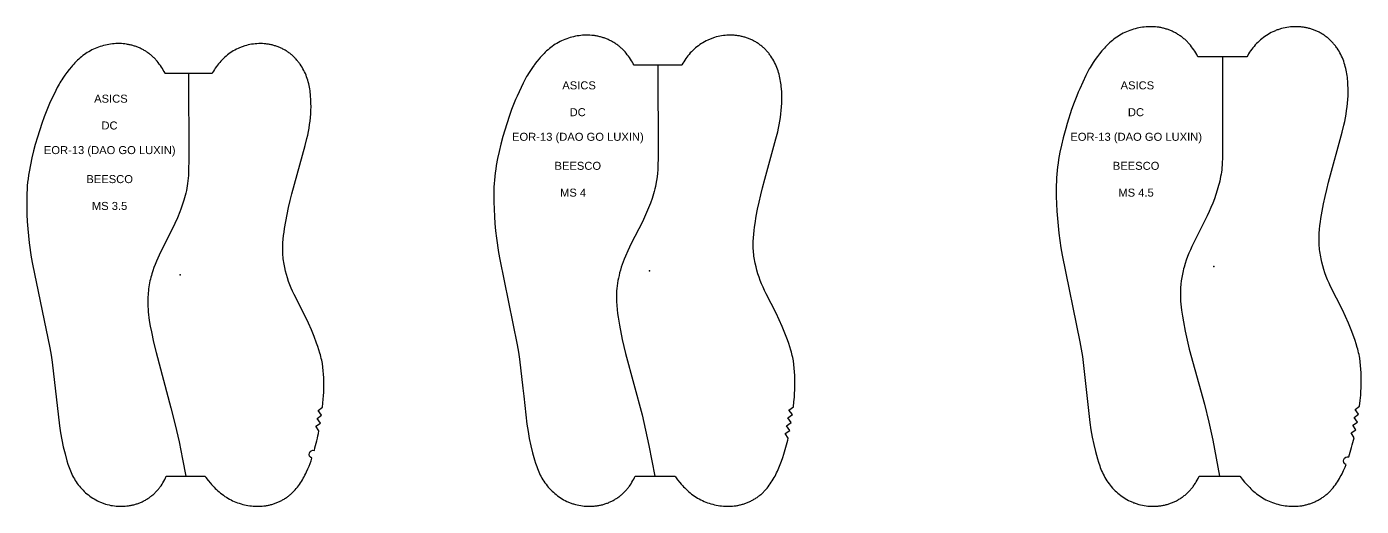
# Model space of a CAD drawing. Extents: x -897 to 5208, y 4 to 324.
# Drawn here: x -897 to -230, y 4 to 244 of the extents above; entities that cross this region are included whole.
import ezdxf

# ---------------------------------------------------------------- set-up
doc = ezdxf.new("R2010")
doc.units = 0
doc.layers.add('CK_LEVEL_1', color=7, linetype='CONTINUOUS')
doc.layers.add('DEFAULT', color=7, linetype='CONTINUOUS')
doc.styles.add('ARIAL_REGULAR', font='txt')

msp = doc.modelspace()

# ---------------------------------------------------------------- linework, layer by layer
at = {"layer": 'DEFAULT'}
for points in [[(-236.12, 28.65, 0.011144), (-233.42, 38.27), (-234.94, 40.65), (-232.57, 42.18), (-234.17, 44.51), (-231.85, 46.12), (-233.52, 48.39), (-231.25, 50.07), (-232.97, 52.31), (-230.73, 54.04), (-230.42, 56.82), (-230.17, 59.6), (-230.05, 61.45), (-229.96, 63.29), (-229.91, 65.14), (-229.89, 66.98), (-229.91, 68.83), (-229.97, 70.68), (-230.07, 72.52), (-230.22, 74.36), (-230.43, 76.19), (-230.7, 78.02), (-230.86, 78.93), (-231.03, 79.84), (-231.23, 80.74), (-231.44, 81.64), (-231.67, 82.53), (-231.91, 83.42), (-232.45, 85.19), (-233.03, 86.94), (-233.65, 88.68), (-234.96, 92.13), (-236.35, 95.55), (-237.81, 98.95), (-239.37, 102.29), (-245.25, 113.8), (-246.02, 115.48), (-246.75, 117.18), (-247.43, 118.89), (-248.05, 120.63), (-248.62, 122.39), (-249.14, 124.16), (-249.6, 125.95), (-250, 127.75), (-250.18, 128.66), (-250.34, 129.57), (-250.49, 130.48), (-250.61, 131.39), (-250.73, 132.31), (-250.82, 133.23), (-250.89, 134.15), (-250.95, 135.07), (-250.99, 135.99), (-251, 136.91), (-251, 137.84), (-250.98, 138.76), (-250.89, 140.6), (-250.74, 142.44), (-250.55, 144.28), (-250.31, 146.11), (-250.05, 147.94), (-249.44, 151.58), (-248.76, 155.21), (-248.01, 158.83), (-247.19, 162.43), (-246.31, 166.01), (-239.47, 190.95), (-238.57, 194.53), (-238.17, 196.33), (-237.82, 198.14), (-237.5, 199.96), (-237.22, 201.79), (-236.98, 203.62), (-236.78, 205.45), (-236.63, 207.29), (-236.53, 209.14), (-236.48, 210.98), (-236.49, 212.83), (-236.56, 214.67), (-236.68, 216.52), (-236.77, 217.44), (-236.87, 218.35), (-236.98, 219.27), (-237.12, 220.18), (-237.28, 221.09), (-237.45, 222), (-237.65, 222.9), (-237.88, 223.8), (-238.12, 224.68), (-238.4, 225.57), (-238.7, 226.44), (-239.02, 227.3), (-239.37, 228.16), (-239.75, 229), (-240.15, 229.83), (-240.58, 230.65), (-241.04, 231.45), (-241.52, 232.24), (-242.03, 233.01), (-242.29, 233.39), (-242.57, 233.76), (-242.84, 234.13), (-243.13, 234.49), (-243.42, 234.85), (-243.72, 235.2), (-244.02, 235.55), (-244.33, 235.89), (-244.65, 236.23), (-244.97, 236.56), (-245.3, 236.88), (-245.63, 237.2), (-245.98, 237.51), (-246.32, 237.81), (-246.68, 238.11), (-247.03, 238.4), (-247.4, 238.69), (-247.77, 238.96), (-248.14, 239.23), (-248.52, 239.5), (-248.91, 239.75), (-249.3, 240), (-249.69, 240.24), (-250.09, 240.47), (-250.49, 240.7), (-250.9, 240.92), (-251.31, 241.12), (-251.72, 241.33), (-252.14, 241.52), (-252.57, 241.71), (-252.99, 241.88), (-253.42, 242.05), (-253.85, 242.21), (-254.29, 242.37), (-254.73, 242.51), (-255.17, 242.65), (-255.61, 242.78), (-256.06, 242.9), (-256.5, 243.01), (-256.95, 243.12), (-257.41, 243.21), (-257.86, 243.3), (-258.31, 243.38), (-258.77, 243.45), (-259.23, 243.51), (-259.68, 243.57), (-260.14, 243.62), (-260.6, 243.66), (-261.52, 243.71), (-262.45, 243.73), (-263.37, 243.72), (-264.29, 243.68), (-265.21, 243.61), (-266.13, 243.5), (-267.05, 243.37), (-267.95, 243.2), (-268.86, 243.01), (-269.75, 242.78), (-270.2, 242.65), (-270.64, 242.52), (-271.08, 242.38), (-271.51, 242.23), (-271.95, 242.08), (-272.38, 241.91), (-272.81, 241.74), (-273.23, 241.56), (-273.65, 241.37), (-274.07, 241.18), (-274.9, 240.77), (-275.71, 240.33), (-276.51, 239.86), (-277.29, 239.37), (-278.05, 238.85), (-278.8, 238.31), (-279.53, 237.74), (-280.24, 237.15), (-280.93, 236.54), (-281.6, 235.91), (-282.26, 235.26), (-282.89, 234.58), (-283.5, 233.89), (-284.08, 233.17), (-284.65, 232.44), (-285.19, 231.7), (-285.71, 230.93), (-286.21, 230.15), (-286.68, 229.36), (-287.03, 228.73), (-311.52, 228.73), (-311.7, 229.06), (-312.16, 229.87), (-312.64, 230.66), (-313.13, 231.44), (-313.64, 232.21), (-314.17, 232.97), (-314.72, 233.71), (-315.29, 234.43), (-315.89, 235.14), (-316.2, 235.48), (-316.51, 235.82), (-316.83, 236.15), (-317.15, 236.48), (-317.48, 236.8), (-317.82, 237.12), (-318.16, 237.42), (-318.51, 237.72), (-318.87, 238.02), (-319.23, 238.31), (-319.6, 238.59), (-319.97, 238.86), (-320.34, 239.13), (-320.72, 239.39), (-321.11, 239.65), (-321.5, 239.89), (-321.89, 240.13), (-322.29, 240.36), (-322.7, 240.59), (-323.11, 240.81), (-323.52, 241.02), (-323.93, 241.22), (-324.35, 241.42), (-324.77, 241.6), (-325.2, 241.78), (-325.63, 241.96), (-326.06, 242.12), (-326.49, 242.28), (-326.93, 242.43), (-327.37, 242.57), (-327.81, 242.7), (-328.25, 242.83), (-328.7, 242.94), (-329.15, 243.05), (-329.6, 243.15), (-330.05, 243.25), (-330.5, 243.33), (-330.96, 243.41), (-331.41, 243.48), (-331.87, 243.54), (-332.79, 243.63), (-333.71, 243.7), (-334.63, 243.73), (-335.56, 243.73), (-336.48, 243.71), (-337.4, 243.65), (-338.32, 243.56), (-339.24, 243.45), (-340.15, 243.31), (-341.06, 243.14), (-341.96, 242.94), (-342.85, 242.72), (-343.74, 242.47), (-344.62, 242.19), (-345.5, 241.89), (-346.36, 241.56), (-347.22, 241.21), (-348.06, 240.83), (-348.89, 240.43), (-349.7, 239.99), (-350.51, 239.54), (-351.29, 239.05), (-352.06, 238.55), (-352.81, 238.01), (-353.55, 237.46), (-354.27, 236.88), (-354.97, 236.28), (-355.66, 235.67), (-356.33, 235.03), (-356.99, 234.39), (-357.64, 233.72), (-358.27, 233.05), (-358.88, 232.36), (-359.49, 231.67), (-360.66, 230.24), (-361.79, 228.78), (-362.87, 227.28), (-363.91, 225.75), (-364.9, 224.19), (-365.37, 223.4), (-365.83, 222.6), (-366.7, 220.97), (-367.52, 219.32), (-370.63, 212.62), (-371.38, 210.93), (-372.1, 209.23), (-372.78, 207.51), (-373.42, 205.78), (-374.63, 202.3), (-376.88, 195.26), (-377.6, 192.78), (-378.85, 188.14), (-379.72, 184.55), (-380.49, 180.94), (-381.16, 177.31), (-381.44, 175.48), (-381.69, 173.65), (-381.9, 171.82), (-382.07, 169.98), (-382.2, 168.14), (-382.29, 166.3), (-382.35, 164.45), (-382.38, 162.6), (-382.35, 158.91), (-382.23, 155.22), (-382.04, 151.53), (-381.78, 147.85), (-381.45, 144.17), (-381.03, 140.5), (-380, 133.19), (-379.4, 129.55), (-370.5, 86.13), (-369.86, 82.5), (-369.29, 78.85), (-365.57, 45.82), (-365.03, 42.17), (-364.38, 38.53), (-363.61, 34.92), (-362.74, 31.34), (-361.75, 27.77), (-361.22, 26.01), (-360.63, 24.25), (-360.32, 23.38), (-359.99, 22.52), (-359.64, 21.67), (-359.26, 20.83), (-358.86, 20), (-358.44, 19.18), (-357.99, 18.37), (-357.52, 17.58), (-357.02, 16.8), (-356.5, 16.04), (-355.96, 15.29), (-355.39, 14.56), (-354.81, 13.85), (-354.2, 13.15), (-353.57, 12.48), (-352.91, 11.82), (-352.24, 11.19), (-351.55, 10.58), (-350.84, 9.99), (-350.11, 9.42), (-349.36, 8.88), (-348.6, 8.36), (-347.82, 7.87), (-347.02, 7.4), (-346.21, 6.96), (-345.38, 6.55), (-344.96, 6.36), (-344.54, 6.17), (-344.12, 5.99), (-343.69, 5.82), (-343.26, 5.66), (-342.82, 5.5), (-342.39, 5.35), (-341.95, 5.21), (-341.51, 5.08), (-341.06, 4.95), (-340.17, 4.72), (-339.27, 4.53), (-338.36, 4.36), (-337.44, 4.23), (-336.53, 4.12), (-335.6, 4.05), (-334.68, 4.01), (-333.76, 4), (-332.84, 4.02), (-331.91, 4.08), (-331.45, 4.12), (-330.99, 4.16), (-330.54, 4.22), (-330.08, 4.28), (-329.62, 4.35), (-329.17, 4.43), (-328.72, 4.52), (-328.26, 4.62), (-327.81, 4.72), (-327.37, 4.83), (-326.92, 4.95), (-326.48, 5.08), (-326.04, 5.22), (-325.6, 5.37), (-325.16, 5.52), (-324.73, 5.68), (-324.3, 5.85), (-323.88, 6.03), (-323.45, 6.21), (-323.03, 6.41), (-322.62, 6.61), (-322.21, 6.82), (-321.8, 7.03), (-321.4, 7.26), (-321, 7.49), (-320.61, 7.73), (-320.22, 7.98), (-319.83, 8.24), (-319.45, 8.5), (-319.08, 8.77), (-318.71, 9.05), (-318.34, 9.33), (-317.99, 9.62), (-317.63, 9.92), (-317.29, 10.22), (-316.95, 10.53), (-316.61, 10.85), (-316.28, 11.18), (-315.96, 11.5), (-315.64, 11.84), (-315.33, 12.18), (-315.03, 12.53), (-314.73, 12.88), (-314.44, 13.24), (-314.15, 13.6), (-313.88, 13.97), (-313.6, 14.35), (-313.34, 14.72), (-312.83, 15.49), (-312.35, 16.28), (-311.89, 17.08), (-311.46, 17.9), (-311.06, 18.73), (-310.94, 19), (-290.51, 19), (-290.48, 18.96), (-289.35, 17.49), (-288.18, 16.07), (-287.57, 15.37), (-286.96, 14.68), (-286.33, 14.01), (-285.68, 13.35), (-285.02, 12.7), (-284.35, 12.07), (-283.66, 11.45), (-282.96, 10.85), (-282.24, 10.28), (-281.5, 9.72), (-280.75, 9.19), (-279.98, 8.68), (-279.2, 8.19), (-278.39, 7.74), (-277.58, 7.31), (-276.75, 6.9), (-275.91, 6.52), (-275.05, 6.17), (-274.19, 5.84), (-273.31, 5.54), (-272.43, 5.26), (-271.54, 5.01), (-270.65, 4.79), (-269.75, 4.59), (-268.84, 4.42), (-267.93, 4.28), (-267.01, 4.17), (-266.09, 4.08), (-265.17, 4.03), (-264.25, 4), (-263.32, 4), (-262.4, 4.04), (-261.48, 4.1), (-260.56, 4.2), (-260.1, 4.26), (-259.65, 4.32), (-259.19, 4.4), (-258.74, 4.49), (-258.29, 4.58), (-257.84, 4.68), (-257.39, 4.79), (-256.94, 4.9), (-256.5, 5.03), (-256.06, 5.16), (-255.62, 5.3), (-255.18, 5.45), (-254.75, 5.61), (-254.31, 5.78), (-253.89, 5.95), (-253.46, 6.13), (-253.04, 6.32), (-252.62, 6.51), (-252.21, 6.71), (-251.79, 6.92), (-251.39, 7.14), (-250.98, 7.37), (-250.58, 7.6), (-250.19, 7.84), (-249.8, 8.09), (-249.41, 8.34), (-249.03, 8.6), (-248.66, 8.87), (-248.28, 9.14), (-247.92, 9.43), (-247.56, 9.71), (-247.2, 10.01), (-246.85, 10.31), (-246.51, 10.62), (-246.17, 10.93), (-245.84, 11.25), (-245.52, 11.58), (-245.2, 11.91), (-244.89, 12.25), (-244.58, 12.59), (-243.98, 13.3), (-243.41, 14.02), (-242.86, 14.76), (-242.33, 15.52), (-241.82, 16.29), (-241.32, 17.07), (-240.85, 17.87), (-240.39, 18.67), (-239.95, 19.48), (-239.53, 20.3), (-239.12, 21.13), (-238.73, 21.96), (-237.99, 23.65), (-237.48, 24.89, -0.986495)], [(-754.25, 28.14, -0.990286), (-753.07, 31.96, 0.010952), (-750.75, 41.68), (-752.36, 43.99), (-750.06, 45.62), (-751.73, 47.89), (-749.48, 49.58), (-751.2, 51.81), (-748.98, 53.55), (-748.77, 55.52), (-748.59, 57.5), (-748.47, 59.28), (-748.38, 61.06), (-748.33, 62.85), (-748.31, 64.63), (-748.32, 66.42), (-748.38, 68.2), (-748.47, 69.98), (-748.62, 71.76), (-748.82, 73.53), (-749.08, 75.3), (-749.23, 76.18), (-749.4, 77.06), (-749.59, 77.93), (-749.79, 78.8), (-750.01, 79.66), (-750.25, 80.52), (-750.77, 82.23), (-751.33, 83.92), (-751.93, 85.6), (-753.21, 88.94), (-754.56, 92.24), (-755.98, 95.51), (-757.49, 98.74), (-763.22, 109.85), (-763.98, 111.46), (-764.69, 113.1), (-765.35, 114.75), (-765.96, 116.43), (-766.51, 118.13), (-767.02, 119.84), (-767.47, 121.56), (-767.87, 123.3), (-768.04, 124.18), (-768.2, 125.06), (-768.35, 125.94), (-768.47, 126.82), (-768.58, 127.71), (-768.68, 128.59), (-768.75, 129.48), (-768.81, 130.37), (-768.84, 131.26), (-768.86, 132.16), (-768.86, 133.05), (-768.84, 133.94), (-768.76, 135.72), (-768.62, 137.5), (-768.43, 139.28), (-768.2, 141.05), (-767.94, 142.81), (-767.35, 146.33), (-766.69, 149.84), (-765.96, 153.33), (-765.16, 156.81), (-764.3, 160.27), (-757.64, 184.35), (-756.77, 187.81), (-756.38, 189.55), (-756.03, 191.3), (-755.72, 193.06), (-755.45, 194.83), (-755.22, 196.59), (-755.03, 198.37), (-754.88, 200.15), (-754.78, 201.93), (-754.74, 203.71), (-754.75, 205.5), (-754.81, 207.28), (-754.93, 209.06), (-755.02, 209.95), (-755.12, 210.84), (-755.23, 211.72), (-755.37, 212.6), (-755.52, 213.48), (-755.69, 214.36), (-755.89, 215.23), (-756.11, 216.09), (-756.35, 216.95), (-756.62, 217.8), (-756.91, 218.64), (-757.23, 219.48), (-757.57, 220.3), (-757.94, 221.11), (-758.33, 221.91), (-758.75, 222.7), (-759.2, 223.47), (-759.67, 224.23), (-760.17, 224.97), (-760.43, 225.34), (-760.69, 225.7), (-760.96, 226.05), (-761.24, 226.4), (-761.52, 226.74), (-761.81, 227.08), (-762.11, 227.42), (-762.41, 227.74), (-762.72, 228.07), (-763.03, 228.38), (-763.35, 228.69), (-763.68, 229), (-764.01, 229.3), (-764.35, 229.59), (-764.69, 229.88), (-765.04, 230.15), (-765.39, 230.43), (-765.75, 230.69), (-766.11, 230.95), (-766.48, 231.2), (-766.85, 231.45), (-767.23, 231.69), (-767.61, 231.92), (-768, 232.14), (-768.39, 232.36), (-768.78, 232.57), (-769.18, 232.77), (-769.58, 232.96), (-769.99, 233.14), (-770.4, 233.32), (-770.81, 233.49), (-771.23, 233.66), (-771.64, 233.81), (-772.07, 233.96), (-772.49, 234.1), (-772.92, 234.23), (-773.34, 234.35), (-773.78, 234.47), (-774.21, 234.58), (-774.64, 234.68), (-775.08, 234.77), (-775.52, 234.85), (-775.96, 234.93), (-776.4, 235), (-776.84, 235.06), (-777.28, 235.12), (-778.17, 235.2), (-779.06, 235.25), (-779.95, 235.28), (-780.84, 235.27), (-781.74, 235.23), (-782.63, 235.16), (-783.51, 235.07), (-784.4, 234.94), (-785.28, 234.79), (-786.15, 234.6), (-787.01, 234.39), (-787.87, 234.14), (-788.3, 234.01), (-788.72, 233.87), (-789.14, 233.72), (-789.56, 233.57), (-789.97, 233.4), (-790.39, 233.23), (-791.2, 232.87), (-792, 232.48), (-792.79, 232.06), (-793.57, 231.62), (-794.33, 231.15), (-795.07, 230.66), (-795.8, 230.14), (-796.51, 229.6), (-797.2, 229.04), (-797.87, 228.45), (-798.53, 227.85), (-799.17, 227.22), (-799.78, 226.58), (-800.38, 225.91), (-800.95, 225.23), (-801.51, 224.53), (-802.04, 223.81), (-802.55, 223.08), (-803.03, 222.33), (-803.5, 221.57), (-803.94, 220.8), (-804.21, 220.28), (-827.56, 220.28), (-827.69, 220.51), (-828.12, 221.29), (-828.57, 222.06), (-829.03, 222.82), (-829.52, 223.58), (-830.02, 224.31), (-830.54, 225.04), (-831.08, 225.75), (-831.64, 226.44), (-832.22, 227.12), (-832.52, 227.45), (-832.83, 227.77), (-833.14, 228.09), (-833.46, 228.4), (-833.78, 228.71), (-834.11, 229.01), (-834.45, 229.3), (-834.79, 229.59), (-835.13, 229.87), (-835.48, 230.14), (-835.84, 230.41), (-836.2, 230.67), (-836.57, 230.93), (-836.94, 231.18), (-837.31, 231.42), (-837.69, 231.65), (-838.08, 231.88), (-838.47, 232.1), (-838.86, 232.32), (-839.25, 232.52), (-839.65, 232.72), (-840.06, 232.92), (-840.46, 233.1), (-840.87, 233.28), (-841.28, 233.45), (-841.7, 233.61), (-842.12, 233.77), (-842.54, 233.92), (-842.96, 234.06), (-843.39, 234.19), (-843.81, 234.32), (-844.24, 234.43), (-844.68, 234.54), (-845.11, 234.65), (-845.55, 234.74), (-845.98, 234.83), (-846.42, 234.91), (-846.86, 234.98), (-847.75, 235.1), (-848.63, 235.19), (-849.52, 235.25), (-850.42, 235.27), (-851.31, 235.28), (-852.2, 235.25), (-853.09, 235.19), (-853.98, 235.11), (-854.86, 235), (-855.75, 234.86), (-856.62, 234.7), (-857.49, 234.51), (-858.36, 234.29), (-859.22, 234.05), (-860.07, 233.79), (-860.92, 233.5), (-861.75, 233.18), (-862.58, 232.85), (-863.39, 232.48), (-864.2, 232.09), (-864.99, 231.68), (-865.77, 231.24), (-866.53, 230.78), (-867.27, 230.29), (-868, 229.78), (-868.72, 229.25), (-869.41, 228.69), (-870.1, 228.12), (-870.77, 227.53), (-871.42, 226.92), (-872.06, 226.3), (-872.69, 225.66), (-873.3, 225.02), (-873.9, 224.36), (-874.49, 223.68), (-875.63, 222.31), (-876.73, 220.9), (-877.78, 219.46), (-878.8, 217.99), (-879.28, 217.25), (-879.76, 216.49), (-880.22, 215.73), (-880.66, 214.96), (-881.51, 213.39), (-882.31, 211.8), (-885.35, 205.33), (-886.08, 203.7), (-886.78, 202.06), (-887.44, 200.41), (-888.07, 198.74), (-889.25, 195.37), (-891.44, 188.58), (-892.53, 184.83), (-893.36, 181.7), (-894.21, 178.24), (-894.97, 174.75), (-895.62, 171.24), (-895.9, 169.48), (-896.14, 167.71), (-896.35, 165.94), (-896.51, 164.16), (-896.64, 162.38), (-896.73, 160.6), (-896.79, 158.82), (-896.82, 157.03), (-896.79, 153.46), (-896.68, 149.89), (-896.5, 146.33), (-896.24, 142.77), (-895.91, 139.22), (-895.5, 135.67), (-894.51, 128.6), (-893.91, 125.08), (-885.25, 83.15), (-884.63, 79.63), (-884.07, 76.11), (-880.45, 44.19), (-879.93, 40.66), (-879.28, 37.15), (-878.53, 33.66), (-877.67, 30.2), (-876.71, 26.76), (-876.18, 25.06), (-875.61, 23.36), (-875.3, 22.53), (-874.97, 21.7), (-874.62, 20.88), (-874.26, 20.07), (-873.86, 19.27), (-873.44, 18.48), (-873, 17.7), (-872.54, 16.94), (-872.05, 16.19), (-871.54, 15.46), (-871.01, 14.74), (-870.46, 14.04), (-869.88, 13.36), (-869.29, 12.7), (-868.67, 12.05), (-868.04, 11.43), (-867.38, 10.82), (-866.71, 10.24), (-866.01, 9.67), (-865.3, 9.13), (-864.58, 8.62), (-863.83, 8.12), (-863.07, 7.66), (-862.3, 7.21), (-861.51, 6.79), (-860.71, 6.4), (-859.89, 6.04), (-859.48, 5.87), (-859.07, 5.71), (-858.65, 5.55), (-858.23, 5.41), (-857.8, 5.27), (-857.38, 5.13), (-856.52, 4.89), (-855.65, 4.67), (-854.78, 4.49), (-853.9, 4.33), (-853.02, 4.21), (-852.13, 4.11), (-851.24, 4.04), (-850.35, 4.01), (-849.46, 4), (-848.57, 4.02), (-847.68, 4.08), (-846.79, 4.16), (-846.34, 4.21), (-845.9, 4.28), (-845.46, 4.34), (-845.02, 4.42), (-844.58, 4.51), (-844.15, 4.6), (-843.71, 4.7), (-843.28, 4.81), (-842.85, 4.92), (-842.42, 5.05), (-842, 5.18), (-841.57, 5.32), (-841.15, 5.47), (-840.73, 5.62), (-840.32, 5.78), (-839.9, 5.95), (-839.5, 6.13), (-839.09, 6.32), (-838.69, 6.51), (-838.29, 6.71), (-837.9, 6.92), (-837.5, 7.13), (-837.12, 7.36), (-836.74, 7.59), (-836.36, 7.83), (-835.99, 8.07), (-835.62, 8.32), (-835.26, 8.58), (-834.9, 8.85), (-834.54, 9.12), (-834.2, 9.4), (-833.85, 9.69), (-833.52, 9.98), (-833.18, 10.28), (-832.86, 10.58), (-832.54, 10.89), (-832.22, 11.21), (-831.92, 11.53), (-831.61, 11.86), (-831.32, 12.19), (-831.03, 12.53), (-830.75, 12.88), (-830.47, 13.23), (-830.2, 13.58), (-829.93, 13.94), (-829.67, 14.3), (-829.18, 15.04), (-828.71, 15.8), (-828.26, 16.57), (-827.84, 17.36), (-827.45, 18.16), (-827.08, 18.97), (-827.07, 19), (-807.68, 19), (-807.22, 18.37), (-806.12, 16.96), (-804.98, 15.59), (-804.4, 14.92), (-803.8, 14.26), (-803.18, 13.61), (-802.56, 12.98), (-801.92, 12.35), (-801.26, 11.75), (-800.59, 11.16), (-799.91, 10.58), (-799.21, 10.03), (-798.5, 9.49), (-797.77, 8.98), (-797.02, 8.5), (-796.26, 8.03), (-795.48, 7.59), (-794.69, 7.18), (-793.89, 6.79), (-793.07, 6.43), (-792.25, 6.09), (-791.41, 5.78), (-790.57, 5.49), (-789.71, 5.22), (-788.85, 4.98), (-787.99, 4.77), (-787.12, 4.58), (-786.24, 4.41), (-785.36, 4.28), (-784.47, 4.17), (-783.58, 4.08), (-782.69, 4.03), (-781.8, 4), (-780.91, 4), (-780.02, 4.03), (-779.13, 4.09), (-778.24, 4.18), (-777.36, 4.3), (-776.92, 4.37), (-776.48, 4.45), (-776.04, 4.53), (-775.6, 4.63), (-775.17, 4.73), (-774.74, 4.84), (-774.31, 4.96), (-773.88, 5.09), (-773.46, 5.22), (-773.03, 5.36), (-772.61, 5.51), (-772.19, 5.66), (-771.78, 5.83), (-771.37, 6), (-770.96, 6.17), (-770.55, 6.36), (-770.15, 6.55), (-769.75, 6.75), (-769.35, 6.96), (-768.96, 7.17), (-768.57, 7.39), (-768.19, 7.62), (-767.81, 7.86), (-767.43, 8.1), (-767.06, 8.35), (-766.7, 8.6), (-766.33, 8.86), (-765.98, 9.13), (-765.63, 9.41), (-765.28, 9.69), (-764.94, 9.97), (-764.6, 10.27), (-764.27, 10.57), (-763.95, 10.87), (-763.63, 11.19), (-763.32, 11.5), (-763.02, 11.83), (-762.72, 12.16), (-762.13, 12.83), (-761.57, 13.52), (-761.03, 14.23), (-760.51, 14.96), (-760.01, 15.7), (-759.53, 16.45), (-759.06, 17.21), (-758.61, 17.99), (-758.18, 18.77), (-757.77, 19.56), (-757.37, 20.35), (-756.98, 21.16), (-756.25, 22.79), (-755.71, 24.11), (-755.2, 25.44), (-754.71, 26.78)]]:
    msp.add_lwpolyline(points, format="xyb", close=True, dxfattribs=at)
msp.add_lwpolyline([(-533.77, 135.45), (-533.75, 136.35), (-533.66, 138.16), (-533.51, 139.98), (-533.32, 141.78), (-533.09, 143.58), (-532.83, 145.38), (-532.23, 148.96), (-531.56, 152.53), (-530.83, 156.08), (-530.02, 159.62), (-529.14, 163.15), (-527.92, 167.6), (-522.4, 187.66), (-521.52, 191.17), (-521.13, 192.95), (-520.77, 194.73), (-520.46, 196.52), (-520.19, 198.31), (-519.95, 200.11), (-519.75, 201.92), (-519.6, 203.73), (-519.51, 205.54), (-519.46, 207.35), (-519.47, 209.17), (-519.54, 210.98), (-519.66, 212.79), (-519.74, 213.7), (-519.84, 214.6), (-519.96, 215.5), (-520.1, 216.4), (-520.25, 217.3), (-520.43, 218.19), (-520.63, 219.07), (-520.85, 219.95), (-521.09, 220.82), (-521.36, 221.69), (-521.66, 222.55), (-521.98, 223.4), (-522.33, 224.24), (-522.7, 225.06), (-523.1, 225.88), (-523.52, 226.68), (-523.97, 227.47), (-524.45, 228.24), (-524.96, 229), (-525.22, 229.37), (-525.49, 229.73), (-525.76, 230.09), (-526.04, 230.45), (-526.33, 230.8), (-526.62, 231.15), (-526.92, 231.49), (-527.23, 231.82), (-527.54, 232.15), (-527.86, 232.48), (-528.18, 232.79), (-528.51, 233.1), (-528.85, 233.41), (-529.19, 233.71), (-529.54, 234), (-529.89, 234.28), (-530.25, 234.56), (-530.62, 234.83), (-530.99, 235.1), (-531.36, 235.35), (-531.74, 235.6), (-532.12, 235.85), (-532.51, 236.08), (-532.9, 236.31), (-533.3, 236.53), (-533.7, 236.74), (-534.1, 236.95), (-534.51, 237.15), (-534.92, 237.34), (-535.34, 237.52), (-535.76, 237.69), (-536.18, 237.86), (-536.61, 238.01), (-537.04, 238.16), (-537.47, 238.31), (-537.9, 238.44), (-538.34, 238.57), (-538.77, 238.69), (-539.21, 238.8), (-539.66, 238.9), (-540.1, 238.99), (-540.55, 239.08), (-540.99, 239.16), (-541.44, 239.23), (-541.89, 239.29), (-542.34, 239.34), (-542.79, 239.39), (-543.25, 239.43), (-544.15, 239.48), (-545.06, 239.5), (-545.97, 239.5), (-546.87, 239.46), (-547.78, 239.39), (-548.68, 239.29), (-549.58, 239.16), (-550.47, 238.99), (-551.36, 238.8), (-552.24, 238.58), (-553.11, 238.33), (-553.55, 238.19), (-553.98, 238.05), (-554.4, 237.9), (-554.83, 237.74), (-555.25, 237.57), (-555.67, 237.39), (-556.08, 237.21), (-556.5, 237.02), (-557.31, 236.62), (-558.11, 236.19), (-558.9, 235.74), (-559.67, 235.26), (-560.42, 234.75), (-561.16, 234.22), (-561.88, 233.67), (-562.58, 233.09), (-563.26, 232.49), (-563.92, 231.88), (-564.57, 231.24), (-565.19, 230.58), (-565.79, 229.9), (-566.37, 229.2), (-566.93, 228.48), (-567.47, 227.75), (-567.98, 227), (-568.48, 226.24), (-568.94, 225.46), (-569.39, 224.67), (-569.47, 224.5), (-593.32, 224.5), (-593.68, 225.17), (-594.14, 225.96), (-594.61, 226.74), (-595.09, 227.5), (-595.6, 228.26), (-596.13, 229), (-596.67, 229.73), (-597.24, 230.43), (-597.83, 231.12), (-598.13, 231.46), (-598.44, 231.79), (-598.76, 232.12), (-599.08, 232.44), (-599.4, 232.75), (-599.74, 233.06), (-600.08, 233.36), (-600.42, 233.65), (-600.77, 233.94), (-601.13, 234.22), (-601.49, 234.5), (-601.85, 234.77), (-602.23, 235.03), (-602.6, 235.28), (-602.98, 235.53), (-603.37, 235.77), (-603.76, 236), (-604.15, 236.23), (-604.55, 236.45), (-604.95, 236.66), (-605.36, 236.87), (-605.76, 237.07), (-606.18, 237.26), (-606.59, 237.44), (-607.01, 237.61), (-607.43, 237.78), (-607.86, 237.94), (-608.28, 238.1), (-608.71, 238.24), (-609.15, 238.38), (-609.58, 238.51), (-610.02, 238.63), (-610.46, 238.74), (-610.9, 238.85), (-611.34, 238.95), (-611.79, 239.04), (-612.23, 239.12), (-612.68, 239.19), (-613.13, 239.26), (-613.58, 239.32), (-614.48, 239.41), (-615.39, 239.47), (-616.29, 239.5), (-617.2, 239.5), (-618.11, 239.48), (-619.02, 239.42), (-619.92, 239.34), (-620.82, 239.23), (-621.72, 239.09), (-622.61, 238.92), (-623.5, 238.73), (-624.38, 238.51), (-625.25, 238.26), (-626.12, 237.99), (-626.98, 237.7), (-627.83, 237.38), (-628.67, 237.03), (-629.5, 236.66), (-630.31, 236.26), (-631.12, 235.84), (-631.91, 235.39), (-632.68, 234.92), (-633.44, 234.42), (-634.18, 233.9), (-634.9, 233.36), (-635.61, 232.79), (-636.31, 232.21), (-636.98, 231.6), (-637.65, 230.98), (-638.3, 230.35), (-638.93, 229.7), (-639.56, 229.04), (-640.17, 228.37), (-640.76, 227.68), (-641.92, 226.28), (-643.03, 224.85), (-643.28, 224.5), (-644.1, 223.38), (-645.13, 221.88), (-646.1, 220.35), (-646.57, 219.57), (-647.02, 218.79), (-647.88, 217.19), (-648.38, 216.18), (-648.69, 215.57), (-651.77, 208.98), (-652.51, 207.33), (-653.22, 205.66), (-653.89, 203.97), (-654.52, 202.27), (-655.72, 198.84), (-657.94, 191.93), (-658.85, 188.81), (-659.89, 184.93), (-660.75, 181.41), (-661.51, 177.86), (-662.17, 174.29), (-662.46, 172.49), (-662.7, 170.69), (-662.91, 168.89), (-663.08, 167.08), (-663.21, 165.27), (-663.3, 163.46), (-663.36, 161.64), (-663.38, 159.83), (-663.36, 156.2), (-663.25, 152.57), (-663.06, 148.94), (-662.81, 145.32), (-662.47, 141.71), (-662.06, 138.1), (-661.05, 130.91), (-660.45, 127.33), (-651.68, 84.65), (-651.05, 81.07), (-650.49, 77.49), (-648.84, 63.06), (-648.38, 58.99), (-646.83, 45.01), (-646.3, 41.42), (-645.65, 37.85), (-644.89, 34.3), (-644.03, 30.77), (-643.05, 27.28), (-642.52, 25.54), (-641.94, 23.82), (-641.63, 22.96), (-641.3, 22.12), (-640.95, 21.28), (-640.58, 20.46), (-640.19, 19.64), (-639.85, 19), (-639.76, 18.84), (-639.32, 18.04), (-638.85, 17.27), (-638.36, 16.5), (-637.85, 15.75), (-637.31, 15.02), (-636.75, 14.31), (-636.17, 13.61), (-635.57, 12.93), (-634.95, 12.27), (-634.3, 11.63), (-633.64, 11.01), (-632.96, 10.41), (-632.25, 9.84), (-631.53, 9.28), (-630.8, 8.75), (-630.04, 8.25), (-629.27, 7.77), (-628.49, 7.31), (-627.69, 6.88), (-626.87, 6.48), (-626.46, 6.29), (-626.04, 6.11), (-625.63, 5.94), (-625.2, 5.77), (-624.78, 5.61), (-624.35, 5.46), (-623.92, 5.31), (-623.49, 5.17), (-622.62, 4.92), (-621.74, 4.7), (-620.85, 4.51), (-619.96, 4.35), (-619.06, 4.22), (-618.16, 4.12), (-617.25, 4.05), (-616.34, 4.01), (-615.44, 4), (-614.53, 4.02), (-613.62, 4.08), (-613.17, 4.11), (-612.72, 4.16), (-612.27, 4.21), (-611.82, 4.28), (-611.37, 4.35), (-610.92, 4.43), (-610.48, 4.51), (-610.03, 4.61), (-609.59, 4.71), (-609.15, 4.82), (-608.71, 4.94), (-608.28, 5.06), (-607.84, 5.2), (-607.41, 5.34), (-606.98, 5.49), (-606.56, 5.65), (-606.14, 5.81), (-605.72, 5.99), (-605.3, 6.17), (-604.89, 6.36), (-604.48, 6.56), (-604.08, 6.76), (-603.68, 6.97), (-603.28, 7.19), (-602.89, 7.42), (-602.5, 7.66), (-602.11, 7.9), (-601.74, 8.15), (-601.36, 8.41), (-600.99, 8.67), (-600.63, 8.94), (-600.27, 9.22), (-599.92, 9.51), (-599.57, 9.8), (-599.23, 10.1), (-598.89, 10.4), (-598.56, 10.71), (-598.24, 11.03), (-597.92, 11.35), (-597.6, 11.68), (-597.3, 12.02), (-597, 12.36), (-596.71, 12.7), (-596.42, 13.05), (-596.14, 13.41), (-595.86, 13.77), (-595.59, 14.14), (-595.33, 14.51), (-594.83, 15.26), (-594.35, 16.04), (-593.9, 16.82), (-593.47, 17.63), (-593.08, 18.44), (-592.82, 19), (-572.9, 19), (-572.65, 18.66), (-571.54, 17.22), (-570.38, 15.82), (-569.79, 15.14), (-569.18, 14.47), (-568.56, 13.8), (-567.92, 13.16), (-567.27, 12.52), (-566.61, 11.9), (-565.93, 11.3), (-565.24, 10.71), (-564.53, 10.15), (-563.8, 9.6), (-563.06, 9.08), (-562.3, 8.58), (-561.53, 8.11), (-560.74, 7.66), (-559.94, 7.24), (-559.12, 6.84), (-558.29, 6.47), (-557.45, 6.13), (-556.6, 5.81), (-555.74, 5.51), (-554.87, 5.24), (-554, 5), (-553.12, 4.78), (-552.23, 4.58), (-551.34, 4.42), (-550.44, 4.28), (-549.54, 4.17), (-548.64, 4.08), (-547.73, 4.03), (-546.83, 4), (-545.92, 4), (-545.01, 4.03), (-544.1, 4.1), (-543.2, 4.19), (-542.75, 4.25), (-542.3, 4.31), (-541.86, 4.39), (-541.41, 4.47), (-540.97, 4.56), (-540.52, 4.66), (-540.08, 4.76), (-539.64, 4.88), (-539.2, 5), (-538.77, 5.13), (-538.34, 5.26), (-537.91, 5.41), (-537.48, 5.56), (-537.06, 5.72), (-536.63, 5.89), (-536.21, 6.06), (-535.8, 6.25), (-535.39, 6.44), (-534.98, 6.64), (-534.57, 6.84), (-534.17, 7.05), (-533.77, 7.27), (-533.38, 7.5), (-532.99, 7.73), (-532.61, 7.97), (-532.22, 8.22), (-531.85, 8.48), (-531.48, 8.74), (-531.11, 9.01), (-530.75, 9.28), (-530.39, 9.56), (-530.04, 9.85), (-529.7, 10.15), (-529.36, 10.45), (-529.03, 10.75), (-528.7, 11.07), (-528.38, 11.39), (-528.06, 11.71), (-527.75, 12.04), (-527.45, 12.38), (-526.86, 13.07), (-526.29, 13.78), (-525.75, 14.5), (-525.22, 15.25), (-524.72, 16), (-524.23, 16.77), (-523.76, 17.55), (-523.31, 18.33), (-522.87, 19.13), (-522.45, 19.93), (-522.05, 20.75), (-521.66, 21.57), (-520.92, 23.23), (-520.24, 24.91), (-519.61, 26.61), (-519.02, 28.33), (-518.46, 30.05), (-517.44, 33.54), (-516.54, 37.05), (-516.31, 38.03), (-517.83, 40.4), (-515.47, 41.94), (-517.07, 44.26), (-514.77, 45.88), (-516.44, 48.15), (-514.18, 49.83), (-515.9, 52.07), (-513.67, 53.8), (-513.41, 56.18), (-513.2, 58.56), (-513.07, 60.37), (-512.99, 62.19), (-512.94, 64), (-512.92, 65.82), (-512.93, 67.63), (-512.99, 69.45), (-513.09, 71.26), (-513.24, 73.07), (-513.44, 74.87), (-513.71, 76.67), (-513.86, 77.56), (-514.04, 78.45), (-514.23, 79.34), (-514.44, 80.22), (-514.66, 81.1), (-514.9, 81.98), (-515.43, 83.71), (-516, 85.44), (-516.61, 87.15), (-517.9, 90.54), (-519.28, 93.9), (-520.72, 97.23), (-522.25, 100.53), (-527.25, 110.2), (-527.92, 111.54), (-528.06, 111.83), (-528.83, 113.47), (-529.55, 115.14), (-530.21, 116.83), (-530.83, 118.54), (-531.4, 120.26), (-531.91, 122), (-532.37, 123.76), (-532.77, 125.53), (-532.94, 126.42), (-533.1, 127.31), (-533.25, 128.21), (-533.38, 129.11), (-533.49, 130.01), (-533.58, 130.91), (-533.65, 131.82), (-533.71, 132.72), (-533.75, 133.63), (-533.77, 134.54)], close=True, dxfattribs=at)
for points in [[(-299.27, 228.73), (-299.22, 182.6), (-299.27, 177.98), (-299.36, 175.67), (-299.43, 174.52), (-299.53, 173.37), (-299.66, 172.23), (-299.81, 171.09), (-299.99, 169.95), (-300.19, 168.81), (-300.42, 167.68), (-300.66, 166.55), (-300.93, 165.43), (-301.22, 164.31), (-301.85, 162.09), (-302.56, 159.89), (-303.32, 157.71), (-304.14, 155.55), (-305.01, 153.41), (-305.93, 151.29), (-306.9, 149.19), (-314.53, 133.91), (-315.29, 132.23), (-316.01, 130.53), (-316.69, 128.81), (-317.33, 127.08), (-317.92, 125.33), (-318.44, 123.57), (-318.68, 122.68), (-318.91, 121.78), (-319.1, 120.94), (-319.28, 120.1), (-319.45, 119.25), (-319.6, 118.4), (-319.85, 116.68), (-320.05, 114.96), (-320.19, 113.24), (-320.27, 111.51), (-320.29, 109.78), (-320.25, 108.05), (-320.17, 106.55), (-320.05, 105.06), (-319.89, 103.57), (-319.71, 102.08), (-319.27, 99.11), (-318.75, 96.15), (-317.88, 91.61), (-316.91, 87.1), (-315.84, 82.62), (-308.33, 55), (-306.15, 46.06), (-304.15, 37.08), (-302.35, 28.06), (-300.72, 19)], [(-815.89, 220.28), (-815.86, 177.32), (-815.89, 171.96), (-815.93, 170.62), (-816, 169.29), (-816.09, 167.96), (-816.22, 166.63), (-816.38, 165.41), (-816.57, 164.2), (-816.79, 163), (-817.03, 161.8), (-817.31, 160.6), (-817.61, 159.41), (-817.93, 158.23), (-818.27, 157.05), (-818.74, 155.56), (-819.24, 154.07), (-819.77, 152.6), (-820.32, 151.14), (-821.51, 148.25), (-822.78, 145.4), (-824.52, 141.79), (-829.93, 131.03), (-831.34, 127.99), (-832.01, 126.46), (-832.64, 124.91), (-833.24, 123.35), (-833.8, 121.77), (-834.3, 120.18), (-834.53, 119.38), (-834.75, 118.57), (-835, 117.6), (-835.22, 116.63), (-835.42, 115.65), (-835.59, 114.66), (-835.75, 113.67), (-835.89, 112.68), (-836.01, 111.68), (-836.11, 110.68), (-836.18, 109.68), (-836.24, 108.68), (-836.28, 107.68), (-836.3, 106.67), (-836.3, 105.67), (-836.28, 104.67), (-836.25, 103.67), (-836.19, 102.67), (-836.08, 101.22), (-835.94, 99.77), (-835.76, 98.33), (-835.55, 96.9), (-835.08, 94.04), (-834.53, 91.19), (-833.42, 86.03), (-832.19, 80.89), (-824.71, 53.19), (-822.61, 44.71), (-820.7, 36.17), (-818.96, 27.6), (-817.37, 19)], [(-581.4, 224.5), (-581.3, 178.6), (-581.38, 173.83), (-581.46, 172.25), (-581.61, 170.44), (-581.82, 168.63), (-582.09, 166.84), (-582.42, 165.05), (-582.67, 163.83), (-582.96, 162.62), (-583.27, 161.41), (-583.6, 160.21), (-583.96, 159.01), (-584.34, 157.82), (-585.15, 155.46), (-586.05, 153.13), (-587.01, 150.82), (-588.03, 148.53), (-589.1, 146.27), (-594.67, 135.35), (-596.44, 131.67), (-597.62, 128.98), (-598.18, 127.61), (-598.71, 126.24), (-599.21, 124.85), (-599.68, 123.45), (-600.12, 122.04), (-600.52, 120.62), (-600.83, 119.36), (-601.12, 118.08), (-601.37, 116.8), (-601.59, 115.51), (-601.78, 114.22), (-601.92, 112.93), (-602.03, 111.63), (-602.11, 110.33), (-602.13, 109.34), (-602.14, 108.35), (-602.13, 107.36), (-602.1, 106.37), (-601.98, 104.39), (-601.79, 102.41), (-601.56, 100.44), (-601.27, 98.47), (-600.61, 94.54), (-599.19, 87.42), (-598.39, 83.88), (-597.52, 80.36), (-589.33, 49.67), (-585.86, 34.38), (-582.86, 19)]]:
    msp.add_lwpolyline(points, dxfattribs=at)
for p in [(-585.65, 121.75), (-303.63, 123.87), (-820.06, 119.64)]:
    msp.add_point(p, dxfattribs=at)

# ---------------------------------------------------------------- texts
at = {"layer": 'CK_LEVEL_1', "color": 7, "style": 'ARIAL_REGULAR'}
for s, p in [('ASICS', (-629.17, 212.4)), ('ASICS', (-350.18, 212.4)), ('ASICS', (-863.11, 205.75)), ('DC', (-625.52, 198.99)), ('DC', (-346.53, 198.99)), ('DC', (-859.46, 192.35)), ('EOR-13 (DAO GO LUXIN)', (-654.29, 186.7)), ('EOR-13 (DAO GO LUXIN)', (-375.3, 186.7)), ('EOR-13 (DAO GO LUXIN)', (-888.23, 180.05)), ('BEESCO', (-633.06, 172.19)), ('BEESCO', (-354.07, 172.19)), ('BEESCO', (-867, 165.55)), ('MS 4', (-630.3, 158.79)), ('MS 4.5', (-351.31, 158.79)), ('MS 3.5', (-864.24, 152.14))]:
    msp.add_text(s, height=4, dxfattribs=at).set_placement(p)

doc.saveas('drawing.dxf')
